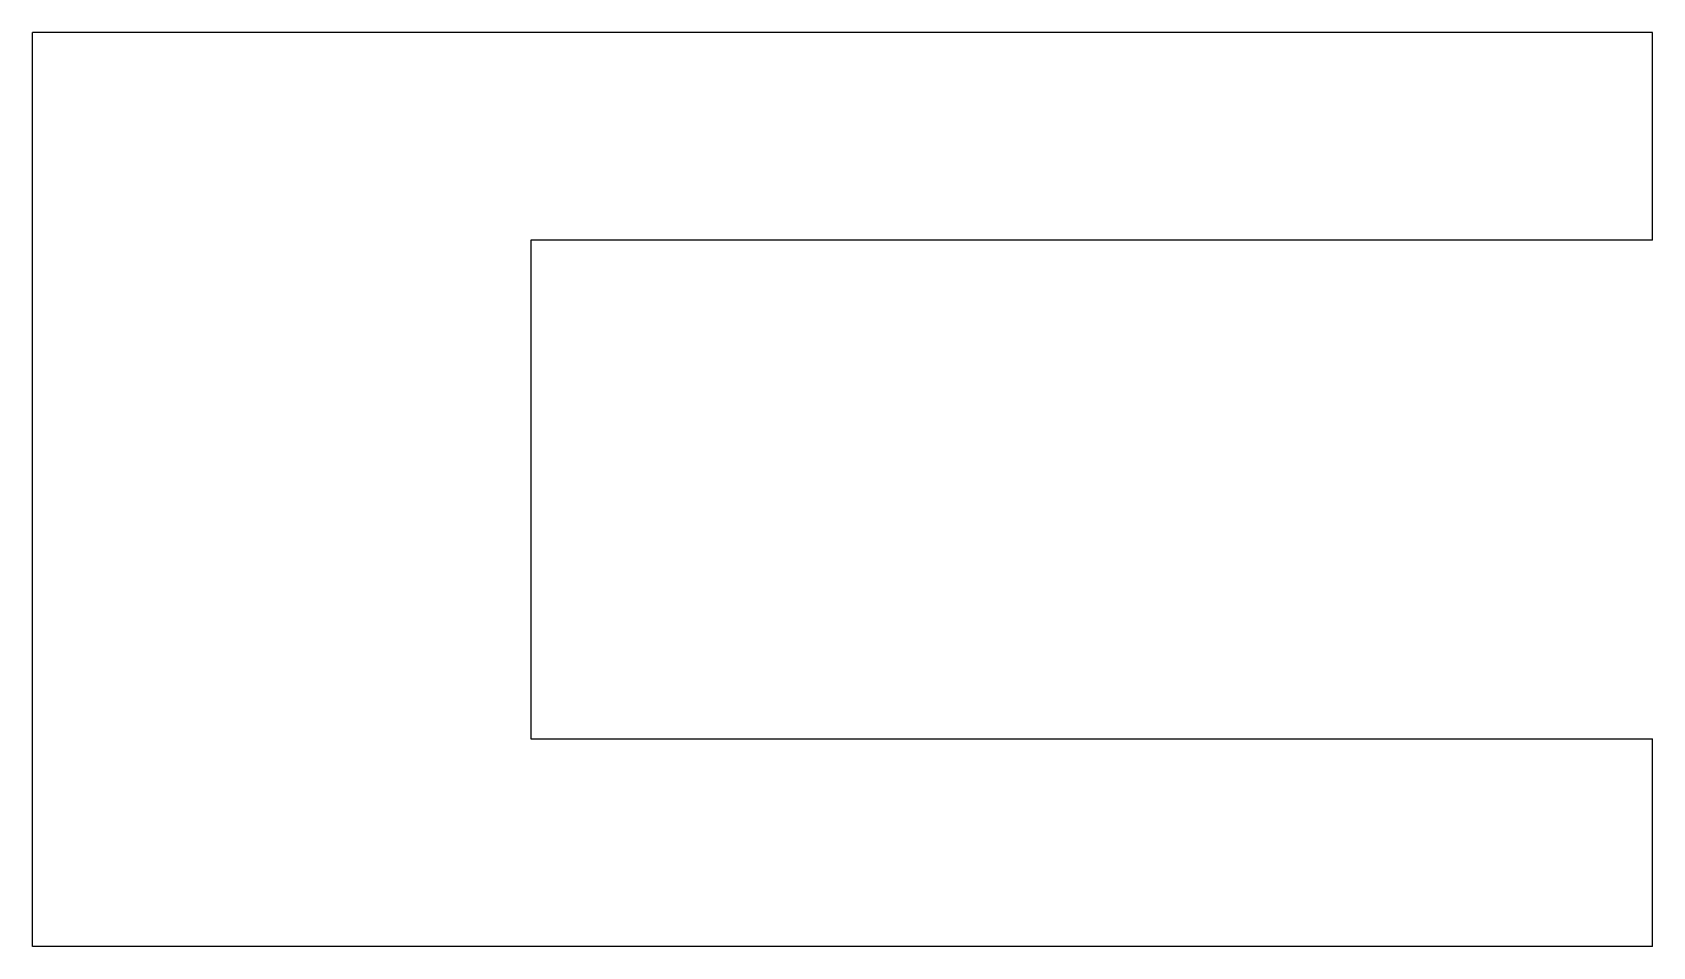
# Model space of a CAD drawing. Header units: metres. Extents: x -32 to 7, y -22 to 0.
import ezdxf

# ---------------------------------------------------------------- set-up
doc = ezdxf.new("R2010")
doc.units = ezdxf.units.M

msp = doc.modelspace()

# ---------------------------------------------------------------- linework, layer by layer
for points in [[(7, 0), (6.22, 0), (5.44, 0), (4.66, 0), (3.88, 0), (3.1, 0), (2.32, 0), (1.54, 0), (0.76, 0), (-0.02, 0), (-0.8, 0), (-1.58, 0), (-2.36, 0), (-3.14, 0), (-3.92, 0), (-4.7, 0), (-5.48, 0), (-6.26, 0), (-7.04, 0), (-7.82, 0), (-8.6, 0), (-9.38, 0), (-10.16, 0), (-10.94, 0), (-11.72, 0), (-12.5, 0), (-13.28, 0), (-14.06, 0), (-14.84, 0), (-15.62, 0), (-16.4, 0), (-17.18, 0), (-17.96, 0), (-18.74, 0), (-19.52, 0), (-20.3, 0), (-21.08, 0), (-21.86, 0), (-22.64, 0), (-23.42, 0), (-24.2, 0), (-24.98, 0), (-25.76, 0), (-26.54, 0), (-27.32, 0), (-28.1, 0), (-28.88, 0), (-29.66, 0), (-30.44, 0), (-31.22, 0), (-32, 0)], [(-32, -22), (-32, -21.56), (-32, -21.12), (-32, -20.68), (-32, -20.24), (-32, -19.8), (-32, -19.36), (-32, -18.92), (-32, -18.48), (-32, -18.04), (-32, -17.6), (-32, -17.16), (-32, -16.72), (-32, -16.28), (-32, -15.84), (-32, -15.4), (-32, -14.96), (-32, -14.52), (-32, -14.08), (-32, -13.64), (-32, -13.2), (-32, -12.76), (-32, -12.32), (-32, -11.88), (-32, -11.44), (-32, -11), (-32, -10.56), (-32, -10.12), (-32, -9.68), (-32, -9.24), (-32, -8.8), (-32, -8.36), (-32, -7.92), (-32, -7.48), (-32, -7.04), (-32, -6.6), (-32, -6.16), (-32, -5.72), (-32, -5.28), (-32, -4.84), (-32, -4.4), (-32, -3.96), (-32, -3.52), (-32, -3.08), (-32, -2.64), (-32, -2.2), (-32, -1.76), (-32, -1.32), (-32, -0.88), (-32, -0.44), (-32, 0)], [(7, -5), (7, -4.9), (7, -4.8), (7, -4.7), (7, -4.6), (7, -4.5), (7, -4.4), (7, -4.3), (7, -4.2), (7, -4.1), (7, -4), (7, -3.9), (7, -3.8), (7, -3.7), (7, -3.6), (7, -3.5), (7, -3.4), (7, -3.3), (7, -3.2), (7, -3.1), (7, -3), (7, -2.9), (7, -2.8), (7, -2.7), (7, -2.6), (7, -2.5), (7, -2.4), (7, -2.3), (7, -2.2), (7, -2.1), (7, -2), (7, -1.9), (7, -1.8), (7, -1.7), (7, -1.6), (7, -1.5), (7, -1.4), (7, -1.3), (7, -1.2), (7, -1.1), (7, -1), (7, -0.9), (7, -0.8), (7, -0.7), (7, -0.6), (7, -0.5), (7, -0.4), (7, -0.3), (7, -0.2), (7, -0.1), (7, 0)], [(7, -5), (6.46, -5), (5.92, -5), (5.38, -5), (4.84, -5), (4.3, -5), (3.76, -5), (3.22, -5), (2.68, -5), (2.14, -5), (1.6, -5), (1.06, -5), (0.52, -5), (-0.02, -5), (-0.56, -5), (-1.1, -5), (-1.64, -5), (-2.18, -5), (-2.72, -5), (-3.26, -5), (-3.8, -5), (-4.34, -5), (-4.88, -5), (-5.42, -5), (-5.96, -5), (-6.5, -5), (-7.04, -5), (-7.58, -5), (-8.12, -5), (-8.66, -5), (-9.2, -5), (-9.74, -5), (-10.28, -5), (-10.82, -5), (-11.36, -5), (-11.9, -5), (-12.44, -5), (-12.98, -5), (-13.52, -5), (-14.06, -5), (-14.6, -5), (-15.14, -5), (-15.68, -5), (-16.22, -5), (-16.76, -5), (-17.3, -5), (-17.84, -5), (-18.38, -5), (-18.92, -5), (-19.46, -5), (-20, -5)], [(-20, -5), (-20, -5.24), (-20, -5.48), (-20, -5.72), (-20, -5.96), (-20, -6.2), (-20, -6.44), (-20, -6.68), (-20, -6.92), (-20, -7.16), (-20, -7.4), (-20, -7.64), (-20, -7.88), (-20, -8.12), (-20, -8.36), (-20, -8.6), (-20, -8.84), (-20, -9.08), (-20, -9.32), (-20, -9.56), (-20, -9.8), (-20, -10.04), (-20, -10.28), (-20, -10.52), (-20, -10.76), (-20, -11), (-20, -11.24), (-20, -11.48), (-20, -11.72), (-20, -11.96), (-20, -12.2), (-20, -12.44), (-20, -12.68), (-20, -12.92), (-20, -13.16), (-20, -13.4), (-20, -13.64), (-20, -13.88), (-20, -14.12), (-20, -14.36), (-20, -14.6), (-20, -14.84), (-20, -15.08), (-20, -15.32), (-20, -15.56), (-20, -15.8), (-20, -16.04), (-20, -16.28), (-20, -16.52), (-20, -16.76), (-20, -17)], [(-20, -17), (-19.46, -17), (-18.92, -17), (-18.38, -17), (-17.84, -17), (-17.3, -17), (-16.76, -17), (-16.22, -17), (-15.68, -17), (-15.14, -17), (-14.6, -17), (-14.06, -17), (-13.52, -17), (-12.98, -17), (-12.44, -17), (-11.9, -17), (-11.36, -17), (-10.82, -17), (-10.28, -17), (-9.74, -17), (-9.2, -17), (-8.66, -17), (-8.12, -17), (-7.58, -17), (-7.04, -17), (-6.5, -17), (-5.96, -17), (-5.42, -17), (-4.88, -17), (-4.34, -17), (-3.8, -17), (-3.26, -17), (-2.72, -17), (-2.18, -17), (-1.64, -17), (-1.1, -17), (-0.56, -17), (-0.02, -17), (0.52, -17), (1.06, -17), (1.6, -17), (2.14, -17), (2.68, -17), (3.22, -17), (3.76, -17), (4.3, -17), (4.84, -17), (5.38, -17), (5.92, -17), (6.46, -17), (7, -17)], [(7, -22), (7, -21.9), (7, -21.8), (7, -21.7), (7, -21.6), (7, -21.5), (7, -21.4), (7, -21.3), (7, -21.2), (7, -21.1), (7, -21), (7, -20.9), (7, -20.8), (7, -20.7), (7, -20.6), (7, -20.5), (7, -20.4), (7, -20.3), (7, -20.2), (7, -20.1), (7, -20), (7, -19.9), (7, -19.8), (7, -19.7), (7, -19.6), (7, -19.5), (7, -19.4), (7, -19.3), (7, -19.2), (7, -19.1), (7, -19), (7, -18.9), (7, -18.8), (7, -18.7), (7, -18.6), (7, -18.5), (7, -18.4), (7, -18.3), (7, -18.2), (7, -18.1), (7, -18), (7, -17.9), (7, -17.8), (7, -17.7), (7, -17.6), (7, -17.5), (7, -17.4), (7, -17.3), (7, -17.2), (7, -17.1), (7, -17)], [(7, -22), (6.22, -22), (5.44, -22), (4.66, -22), (3.88, -22), (3.1, -22), (2.32, -22), (1.54, -22), (0.76, -22), (-0.02, -22), (-0.8, -22), (-1.58, -22), (-2.36, -22), (-3.14, -22), (-3.92, -22), (-4.7, -22), (-5.48, -22), (-6.26, -22), (-7.04, -22), (-7.82, -22), (-8.6, -22), (-9.38, -22), (-10.16, -22), (-10.94, -22), (-11.72, -22), (-12.5, -22), (-13.28, -22), (-14.06, -22), (-14.84, -22), (-15.62, -22), (-16.4, -22), (-17.18, -22), (-17.96, -22), (-18.74, -22), (-19.52, -22), (-20.3, -22), (-21.08, -22), (-21.86, -22), (-22.64, -22), (-23.42, -22), (-24.2, -22), (-24.98, -22), (-25.76, -22), (-26.54, -22), (-27.32, -22), (-28.1, -22), (-28.88, -22), (-29.66, -22), (-30.44, -22), (-31.22, -22), (-32, -22)]]:
    msp.add_lwpolyline(points)

doc.saveas('drawing.dxf')
